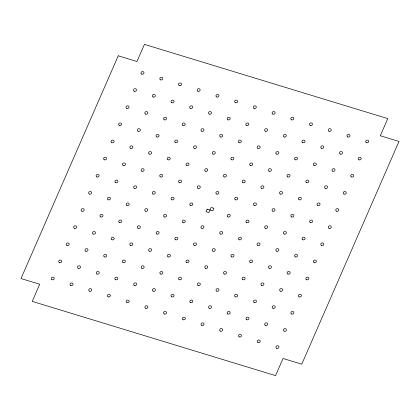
<?xml version="1.0" encoding="UTF-8"?>
<svg xmlns="http://www.w3.org/2000/svg" width="420" height="420" viewBox="0 0 420 420"><rect width="100%" height="100%" fill="white"/><g stroke="black" fill="none" stroke-linecap="round" stroke-linejoin="round"><path stroke-width="0.63" d="M118.246 55.802L21 278.544L39.716 284.256L32.235 301.392L275.557 375.622L283.038 358.486L301.754 364.198L399 141.456L380.284 135.744L387.765 118.608L144.443 44.378L136.962 61.514L118.246 55.802M207.191 209.144L206.073 211.712L208.877 212.572L211.124 207.428L213.927 208.289L212.809 210.856L207.191 209.144M261.649 188.37A1.522 1.344 -14 0 0 263.907 187.063A1.522 1.344 -14 0 0 261.628 186.029A1.522 1.344 -14 0 0 261.649 188.37M254.168 205.501A1.522 1.344 -14 0 0 256.426 204.194A1.522 1.344 -14 0 0 254.147 203.159A1.522 1.344 -14 0 0 254.168 205.501M246.692 222.637A1.522 1.344 -14 0 0 248.945 221.329A1.522 1.344 -14 0 0 246.666 220.295A1.522 1.344 -14 0 0 246.692 222.637M235.452 199.794A1.522 1.344 -14 0 0 237.709 198.487A1.522 1.344 -14 0 0 235.431 197.453A1.522 1.344 -14 0 0 235.452 199.794M242.933 182.658A1.522 1.344 -14 0 0 245.191 181.351A1.522 1.344 -14 0 0 242.912 180.316A1.522 1.344 -14 0 0 242.933 182.658M250.415 165.522A1.522 1.344 -14 0 0 252.672 164.215A1.522 1.344 -14 0 0 250.388 163.186A1.522 1.344 -14 0 0 250.415 165.522M216.641 194.056A1.522 1.344 -14 0 0 218.899 192.743A1.522 1.344 -14 0 0 216.62 191.714A1.522 1.344 -14 0 0 216.641 194.056M224.123 176.92A1.522 1.344 -14 0 0 226.38 175.613A1.522 1.344 -14 0 0 224.102 174.578A1.522 1.344 -14 0 0 224.123 176.92M231.604 159.784A1.522 1.344 -14 0 0 233.861 158.477A1.522 1.344 -14 0 0 231.578 157.442A1.522 1.344 -14 0 0 231.604 159.784M269.131 171.234A1.522 1.344 -14 0 0 271.388 169.927A1.522 1.344 -14 0 0 269.11 168.893A1.522 1.344 -14 0 0 269.131 171.234M310.322 222.632A1.522 1.344 -14 0 0 312.575 221.324A1.522 1.344 -14 0 0 310.296 220.29A1.522 1.344 -14 0 0 310.322 222.632M291.606 216.925A1.522 1.344 -14 0 0 293.858 215.618A1.522 1.344 -14 0 0 291.58 214.583A1.522 1.344 -14 0 0 291.606 216.925M272.795 211.186A1.522 1.344 -14 0 0 275.048 209.874A1.522 1.344 -14 0 0 272.769 208.845A1.522 1.344 -14 0 0 272.795 211.186M317.804 205.501A1.522 1.344 -14 0 0 320.056 204.194A1.522 1.344 -14 0 0 317.777 203.159A1.522 1.344 -14 0 0 317.804 205.501M299.087 199.789A1.522 1.344 -14 0 0 301.34 198.482A1.522 1.344 -14 0 0 299.061 197.447A1.522 1.344 -14 0 0 299.087 199.789M280.276 194.05A1.522 1.344 -14 0 0 282.529 192.743A1.522 1.344 -14 0 0 280.25 191.709A1.522 1.344 -14 0 0 280.276 194.05M325.28 188.365A1.522 1.344 -14 0 0 327.537 187.058A1.522 1.344 -14 0 0 325.258 186.023A1.522 1.344 -14 0 0 325.28 188.365M306.563 182.653A1.522 1.344 -14 0 0 308.821 181.346A1.522 1.344 -14 0 0 306.542 180.311A1.522 1.344 -14 0 0 306.563 182.653M287.752 176.915A1.522 1.344 -14 0 0 290.01 175.607A1.522 1.344 -14 0 0 287.731 174.573A1.522 1.344 -14 0 0 287.752 176.915M198.02 188.37A1.522 1.344 -14 0 0 200.277 187.063A1.522 1.344 -14 0 0 197.993 186.029A1.522 1.344 -14 0 0 198.02 188.37M179.303 182.663A1.522 1.344 -14 0 0 181.561 181.356A1.522 1.344 -14 0 0 179.277 180.322A1.522 1.344 -14 0 0 179.303 182.663M160.493 176.925A1.522 1.344 -14 0 0 162.75 175.618A1.522 1.344 -14 0 0 160.466 174.584A1.522 1.344 -14 0 0 160.493 176.925M205.501 171.239A1.522 1.344 -14 0 0 207.758 169.932A1.522 1.344 -14 0 0 205.475 168.898A1.522 1.344 -14 0 0 205.501 171.239M186.784 165.527A1.522 1.344 -14 0 0 189.037 164.22A1.522 1.344 -14 0 0 186.758 163.186A1.522 1.344 -14 0 0 186.784 165.527M167.974 159.789A1.522 1.344 -14 0 0 170.226 158.482A1.522 1.344 -14 0 0 167.947 157.447A1.522 1.344 -14 0 0 167.974 159.789M212.982 154.103A1.522 1.344 -14 0 0 215.234 152.796A1.522 1.344 -14 0 0 212.956 151.762A1.522 1.344 -14 0 0 212.982 154.103M194.266 148.391A1.522 1.344 -14 0 0 196.518 147.084A1.522 1.344 -14 0 0 194.24 146.055A1.522 1.344 -14 0 0 194.266 148.391M175.455 142.653A1.522 1.344 -14 0 0 177.707 141.346A1.522 1.344 -14 0 0 175.429 140.311A1.522 1.344 -14 0 0 175.455 142.653M280.397 291.17A1.522 1.344 -14 0 0 282.655 289.863A1.522 1.344 -14 0 0 280.376 288.829A1.522 1.344 -14 0 0 280.397 291.17M261.681 285.458A1.522 1.344 -14 0 0 263.939 284.151A1.522 1.344 -14 0 0 261.66 283.117A1.522 1.344 -14 0 0 261.681 285.458M242.87 279.72A1.522 1.344 -14 0 0 245.128 278.413A1.522 1.344 -14 0 0 242.849 277.379A1.522 1.344 -14 0 0 242.87 279.72M224.249 274.04A1.522 1.344 -14 0 0 226.506 272.732A1.522 1.344 -14 0 0 224.222 271.698A1.522 1.344 -14 0 0 224.249 274.04M205.532 268.328A1.522 1.344 -14 0 0 207.79 267.02A1.522 1.344 -14 0 0 205.506 265.986A1.522 1.344 -14 0 0 205.532 268.328M186.722 262.589A1.522 1.344 -14 0 0 188.979 261.282A1.522 1.344 -14 0 0 186.695 260.248A1.522 1.344 -14 0 0 186.722 262.589M168.1 256.909A1.522 1.344 -14 0 0 170.352 255.602A1.522 1.344 -14 0 0 168.073 254.567A1.522 1.344 -14 0 0 168.1 256.909M149.378 251.197A1.522 1.344 -14 0 0 151.636 249.89A1.522 1.344 -14 0 0 149.357 248.855A1.522 1.344 -14 0 0 149.378 251.197M130.573 245.459A1.522 1.344 -14 0 0 132.825 244.151A1.522 1.344 -14 0 0 130.547 243.117A1.522 1.344 -14 0 0 130.573 245.459M287.879 274.034A1.522 1.344 -14 0 0 290.136 272.727A1.522 1.344 -14 0 0 287.858 271.693A1.522 1.344 -14 0 0 287.879 274.034M269.162 268.328A1.522 1.344 -14 0 0 271.42 267.015A1.522 1.344 -14 0 0 269.141 265.986A1.522 1.344 -14 0 0 269.162 268.328M250.352 262.584A1.522 1.344 -14 0 0 252.609 261.277A1.522 1.344 -14 0 0 250.331 260.248A1.522 1.344 -14 0 0 250.352 262.584M231.73 256.904A1.522 1.344 -14 0 0 233.987 255.596A1.522 1.344 -14 0 0 231.703 254.562A1.522 1.344 -14 0 0 231.73 256.904M213.014 251.197A1.522 1.344 -14 0 0 215.266 249.884A1.522 1.344 -14 0 0 212.987 248.855A1.522 1.344 -14 0 0 213.014 251.197M194.203 245.453A1.522 1.344 -14 0 0 196.455 244.146A1.522 1.344 -14 0 0 194.177 243.117A1.522 1.344 -14 0 0 194.203 245.453M175.576 239.773A1.522 1.344 -14 0 0 177.833 238.466A1.522 1.344 -14 0 0 175.555 237.431A1.522 1.344 -14 0 0 175.576 239.773M156.859 234.066A1.522 1.344 -14 0 0 159.117 232.759A1.522 1.344 -14 0 0 156.839 231.725A1.522 1.344 -14 0 0 156.859 234.066M138.049 228.328A1.522 1.344 -14 0 0 140.306 227.015A1.522 1.344 -14 0 0 138.028 225.986A1.522 1.344 -14 0 0 138.049 228.328M295.36 256.904A1.522 1.344 -14 0 0 297.617 255.591A1.522 1.344 -14 0 0 295.339 254.562A1.522 1.344 -14 0 0 295.36 256.904M276.644 251.191A1.522 1.344 -14 0 0 278.901 249.884A1.522 1.344 -14 0 0 276.617 248.85A1.522 1.344 -14 0 0 276.644 251.191M257.833 245.453A1.522 1.344 -14 0 0 260.09 244.146A1.522 1.344 -14 0 0 257.807 243.112A1.522 1.344 -14 0 0 257.833 245.453M239.211 239.773A1.522 1.344 -14 0 0 241.463 238.466A1.522 1.344 -14 0 0 239.185 237.431A1.522 1.344 -14 0 0 239.211 239.773M220.495 234.061A1.522 1.344 -14 0 0 222.747 232.754A1.522 1.344 -14 0 0 220.469 231.719A1.522 1.344 -14 0 0 220.495 234.061M201.684 228.322A1.522 1.344 -14 0 0 203.936 227.015A1.522 1.344 -14 0 0 201.658 225.981A1.522 1.344 -14 0 0 201.684 228.322M183.057 222.642A1.522 1.344 -14 0 0 185.315 221.335A1.522 1.344 -14 0 0 183.036 220.3A1.522 1.344 -14 0 0 183.057 222.642M164.341 216.93A1.522 1.344 -14 0 0 166.598 215.623A1.522 1.344 -14 0 0 164.32 214.589A1.522 1.344 -14 0 0 164.341 216.93M145.53 211.192A1.522 1.344 -14 0 0 147.787 209.885A1.522 1.344 -14 0 0 145.509 208.85A1.522 1.344 -14 0 0 145.53 211.192M111.946 239.778A1.522 1.344 -14 0 0 114.203 238.471A1.522 1.344 -14 0 0 111.925 237.436A1.522 1.344 -14 0 0 111.946 239.778M93.23 234.066A1.522 1.344 -14 0 0 95.487 232.759A1.522 1.344 -14 0 0 93.209 231.725A1.522 1.344 -14 0 0 93.23 234.066M74.419 228.328A1.522 1.344 -14 0 0 76.676 227.021A1.522 1.344 -14 0 0 74.398 225.986A1.522 1.344 -14 0 0 74.419 228.328M119.427 222.642A1.522 1.344 -14 0 0 121.684 221.335A1.522 1.344 -14 0 0 119.406 220.3A1.522 1.344 -14 0 0 119.427 222.642M100.711 216.935A1.522 1.344 -14 0 0 102.968 215.628A1.522 1.344 -14 0 0 100.684 214.594A1.522 1.344 -14 0 0 100.711 216.935M81.9 211.197A1.522 1.344 -14 0 0 84.158 209.89A1.522 1.344 -14 0 0 81.874 208.856A1.522 1.344 -14 0 0 81.9 211.197M126.908 205.511A1.522 1.344 -14 0 0 129.166 204.204A1.522 1.344 -14 0 0 126.882 203.17A1.522 1.344 -14 0 0 126.908 205.511M108.192 199.799A1.522 1.344 -14 0 0 110.444 198.492A1.522 1.344 -14 0 0 108.166 197.458A1.522 1.344 -14 0 0 108.192 199.799M89.381 194.061A1.522 1.344 -14 0 0 91.633 192.754A1.522 1.344 -14 0 0 89.355 191.72A1.522 1.344 -14 0 0 89.381 194.061M141.871 171.239A1.522 1.344 -14 0 0 144.123 169.932A1.522 1.344 -14 0 0 141.845 168.903A1.522 1.344 -14 0 0 141.871 171.239M123.149 165.532A1.522 1.344 -14 0 0 125.407 164.225A1.522 1.344 -14 0 0 123.128 163.191A1.522 1.344 -14 0 0 123.149 165.532M104.344 159.794A1.522 1.344 -14 0 0 106.596 158.487A1.522 1.344 -14 0 0 104.317 157.453A1.522 1.344 -14 0 0 104.344 159.794M149.347 154.109A1.522 1.344 -14 0 0 151.604 152.801A1.522 1.344 -14 0 0 149.326 151.767A1.522 1.344 -14 0 0 149.347 154.109M130.631 148.397A1.522 1.344 -14 0 0 132.888 147.089A1.522 1.344 -14 0 0 130.609 146.055A1.522 1.344 -14 0 0 130.631 148.397M111.82 142.658A1.522 1.344 -14 0 0 114.077 141.351A1.522 1.344 -14 0 0 111.799 140.317A1.522 1.344 -14 0 0 111.82 142.658M156.828 136.972A1.522 1.344 -14 0 0 159.085 135.665A1.522 1.344 -14 0 0 156.807 134.631A1.522 1.344 -14 0 0 156.828 136.972M138.112 131.261A1.522 1.344 -14 0 0 140.369 129.953A1.522 1.344 -14 0 0 138.091 128.924A1.522 1.344 -14 0 0 138.112 131.261M119.301 125.522A1.522 1.344 -14 0 0 121.558 124.215A1.522 1.344 -14 0 0 119.28 123.186A1.522 1.344 -14 0 0 119.301 125.522M190.538 205.506A1.522 1.344 -14 0 0 192.796 204.199A1.522 1.344 -14 0 0 190.517 203.165A1.522 1.344 -14 0 0 190.538 205.506M171.822 199.794A1.522 1.344 -14 0 0 174.079 198.487A1.522 1.344 -14 0 0 171.801 197.453A1.522 1.344 -14 0 0 171.822 199.794M153.011 194.056A1.522 1.344 -14 0 0 155.269 192.749A1.522 1.344 -14 0 0 152.99 191.714A1.522 1.344 -14 0 0 153.011 194.056M134.389 188.375A1.522 1.344 -14 0 0 136.642 187.068A1.522 1.344 -14 0 0 134.363 186.034A1.522 1.344 -14 0 0 134.389 188.375M115.673 182.663A1.522 1.344 -14 0 0 117.926 181.356A1.522 1.344 -14 0 0 115.647 180.327A1.522 1.344 -14 0 0 115.673 182.663M96.862 176.925A1.522 1.344 -14 0 0 99.115 175.618A1.522 1.344 -14 0 0 96.836 174.584A1.522 1.344 -14 0 0 96.862 176.925M227.971 216.925A1.522 1.344 -14 0 0 230.228 215.618A1.522 1.344 -14 0 0 227.95 214.583A1.522 1.344 -14 0 0 227.971 216.925M284.125 234.055A1.522 1.344 -14 0 0 286.377 232.748A1.522 1.344 -14 0 0 284.099 231.714A1.522 1.344 -14 0 0 284.125 234.055M265.409 228.349A1.522 1.344 -14 0 0 267.661 227.041A1.522 1.344 -14 0 0 265.382 226.007A1.522 1.344 -14 0 0 265.409 228.349M302.841 239.768A1.522 1.344 -14 0 0 305.099 238.46A1.522 1.344 -14 0 0 302.815 237.426A1.522 1.344 -14 0 0 302.841 239.768M257.959 342.573A1.522 1.344 -14 0 0 260.211 341.266A1.522 1.344 -14 0 0 257.933 340.231A1.522 1.344 -14 0 0 257.959 342.573M239.243 336.861A1.522 1.344 -14 0 0 241.495 335.554A1.522 1.344 -14 0 0 239.216 334.519A1.522 1.344 -14 0 0 239.243 336.861M220.432 331.123A1.522 1.344 -14 0 0 222.684 329.816A1.522 1.344 -14 0 0 220.406 328.781A1.522 1.344 -14 0 0 220.432 331.123M201.805 325.442A1.522 1.344 -14 0 0 204.062 324.135A1.522 1.344 -14 0 0 201.784 323.101A1.522 1.344 -14 0 0 201.805 325.442M183.089 319.73A1.522 1.344 -14 0 0 185.346 318.423A1.522 1.344 -14 0 0 183.067 317.389A1.522 1.344 -14 0 0 183.089 319.73M164.278 313.992A1.522 1.344 -14 0 0 166.535 312.685A1.522 1.344 -14 0 0 164.257 311.651A1.522 1.344 -14 0 0 164.278 313.992M145.656 308.312A1.522 1.344 -14 0 0 147.913 307.004A1.522 1.344 -14 0 0 145.635 305.97A1.522 1.344 -14 0 0 145.656 308.312M126.94 302.6A1.522 1.344 -14 0 0 129.197 301.292A1.522 1.344 -14 0 0 126.914 300.258A1.522 1.344 -14 0 0 126.94 302.6M108.129 296.861A1.522 1.344 -14 0 0 110.386 295.554A1.522 1.344 -14 0 0 108.103 294.52A1.522 1.344 -14 0 0 108.129 296.861M89.507 291.181A1.522 1.344 -14 0 0 91.76 289.873A1.522 1.344 -14 0 0 89.481 288.839A1.522 1.344 -14 0 0 89.507 291.181M70.791 285.469A1.522 1.344 -14 0 0 73.043 284.161A1.522 1.344 -14 0 0 70.765 283.127A1.522 1.344 -14 0 0 70.791 285.469M51.98 279.731A1.522 1.344 -14 0 0 54.233 278.423A1.522 1.344 -14 0 0 51.954 277.389A1.522 1.344 -14 0 0 51.98 279.731M265.44 325.437A1.522 1.344 -14 0 0 267.692 324.13A1.522 1.344 -14 0 0 265.414 323.096A1.522 1.344 -14 0 0 265.44 325.437M246.724 319.725A1.522 1.344 -14 0 0 248.976 318.418A1.522 1.344 -14 0 0 246.697 317.389A1.522 1.344 -14 0 0 246.724 319.725M227.913 313.987A1.522 1.344 -14 0 0 230.165 312.68A1.522 1.344 -14 0 0 227.887 311.645A1.522 1.344 -14 0 0 227.913 313.987M209.286 308.306A1.522 1.344 -14 0 0 211.543 306.999A1.522 1.344 -14 0 0 209.265 305.965A1.522 1.344 -14 0 0 209.286 308.306M190.57 302.594A1.522 1.344 -14 0 0 192.827 301.287A1.522 1.344 -14 0 0 190.549 300.258A1.522 1.344 -14 0 0 190.57 302.594M171.759 296.856A1.522 1.344 -14 0 0 174.017 295.549A1.522 1.344 -14 0 0 171.738 294.52A1.522 1.344 -14 0 0 171.759 296.856M153.137 291.175A1.522 1.344 -14 0 0 155.395 289.868A1.522 1.344 -14 0 0 153.111 288.834A1.522 1.344 -14 0 0 153.137 291.175M134.421 285.469A1.522 1.344 -14 0 0 136.673 284.156A1.522 1.344 -14 0 0 134.395 283.127A1.522 1.344 -14 0 0 134.421 285.469M115.61 279.725A1.522 1.344 -14 0 0 117.863 278.418A1.522 1.344 -14 0 0 115.584 277.389A1.522 1.344 -14 0 0 115.61 279.725M96.989 274.045A1.522 1.344 -14 0 0 99.241 272.738A1.522 1.344 -14 0 0 96.962 271.703A1.522 1.344 -14 0 0 96.989 274.045M78.267 268.338A1.522 1.344 -14 0 0 80.525 267.031A1.522 1.344 -14 0 0 78.246 265.997A1.522 1.344 -14 0 0 78.267 268.338M59.456 262.6A1.522 1.344 -14 0 0 61.714 261.287A1.522 1.344 -14 0 0 59.435 260.258A1.522 1.344 -14 0 0 59.456 262.6M272.921 308.301A1.522 1.344 -14 0 0 275.173 306.994A1.522 1.344 -14 0 0 272.895 305.965A1.522 1.344 -14 0 0 272.921 308.301M254.2 302.594A1.522 1.344 -14 0 0 256.457 301.287A1.522 1.344 -14 0 0 254.179 300.253A1.522 1.344 -14 0 0 254.2 302.594M235.389 296.856A1.522 1.344 -14 0 0 237.647 295.549A1.522 1.344 -14 0 0 235.368 294.514A1.522 1.344 -14 0 0 235.389 296.856M216.767 291.175A1.522 1.344 -14 0 0 219.025 289.863A1.522 1.344 -14 0 0 216.746 288.834A1.522 1.344 -14 0 0 216.767 291.175M198.051 285.464A1.522 1.344 -14 0 0 200.309 284.156A1.522 1.344 -14 0 0 198.03 283.122A1.522 1.344 -14 0 0 198.051 285.464M179.24 279.725A1.522 1.344 -14 0 0 181.498 278.418A1.522 1.344 -14 0 0 179.219 277.384A1.522 1.344 -14 0 0 179.24 279.725M160.619 274.045A1.522 1.344 -14 0 0 162.871 272.732A1.522 1.344 -14 0 0 160.592 271.703A1.522 1.344 -14 0 0 160.619 274.045M141.902 268.333A1.522 1.344 -14 0 0 144.154 267.026A1.522 1.344 -14 0 0 141.876 265.991A1.522 1.344 -14 0 0 141.902 268.333M123.092 262.595A1.522 1.344 -14 0 0 125.344 261.287A1.522 1.344 -14 0 0 123.065 260.253A1.522 1.344 -14 0 0 123.092 262.595M104.465 256.914A1.522 1.344 -14 0 0 106.722 255.607A1.522 1.344 -14 0 0 104.444 254.572A1.522 1.344 -14 0 0 104.465 256.914M85.748 251.202A1.522 1.344 -14 0 0 88.006 249.895A1.522 1.344 -14 0 0 85.727 248.861A1.522 1.344 -14 0 0 85.748 251.202M66.938 245.464A1.522 1.344 -14 0 0 69.195 244.157A1.522 1.344 -14 0 0 66.916 243.122A1.522 1.344 -14 0 0 66.938 245.464M276.675 348.28A1.522 1.344 -14 0 0 278.933 346.973A1.522 1.344 -14 0 0 276.649 345.944A1.522 1.344 -14 0 0 276.675 348.28M284.156 331.149A1.522 1.344 -14 0 0 286.409 329.842A1.522 1.344 -14 0 0 284.13 328.808A1.522 1.344 -14 0 0 284.156 331.149M291.637 314.013A1.522 1.344 -14 0 0 293.89 312.706A1.522 1.344 -14 0 0 291.611 311.671A1.522 1.344 -14 0 0 291.637 314.013M299.119 296.877A1.522 1.344 -14 0 0 301.371 295.57A1.522 1.344 -14 0 0 299.093 294.541A1.522 1.344 -14 0 0 299.119 296.877M306.595 279.746A1.522 1.344 -14 0 0 308.852 278.439A1.522 1.344 -14 0 0 306.574 277.405A1.522 1.344 -14 0 0 306.595 279.746M314.076 262.61A1.522 1.344 -14 0 0 316.334 261.303A1.522 1.344 -14 0 0 314.055 260.269A1.522 1.344 -14 0 0 314.076 262.61M321.557 245.48A1.522 1.344 -14 0 0 323.815 244.167A1.522 1.344 -14 0 0 321.536 243.138A1.522 1.344 -14 0 0 321.557 245.48M329.038 228.344A1.522 1.344 -14 0 0 331.296 227.036A1.522 1.344 -14 0 0 329.012 226.002A1.522 1.344 -14 0 0 329.038 228.344M336.52 211.208A1.522 1.344 -14 0 0 338.772 209.9A1.522 1.344 -14 0 0 336.494 208.866A1.522 1.344 -14 0 0 336.52 211.208M344.001 194.077A1.522 1.344 -14 0 0 346.253 192.77A1.522 1.344 -14 0 0 343.975 191.735A1.522 1.344 -14 0 0 344.001 194.077M351.477 176.941A1.522 1.344 -14 0 0 353.735 175.634A1.522 1.344 -14 0 0 351.456 174.599A1.522 1.344 -14 0 0 351.477 176.941M332.761 171.229A1.522 1.344 -14 0 0 335.018 169.922A1.522 1.344 -14 0 0 332.74 168.887A1.522 1.344 -14 0 0 332.761 171.229M314.044 165.522A1.522 1.344 -14 0 0 316.302 164.215A1.522 1.344 -14 0 0 314.024 163.18A1.522 1.344 -14 0 0 314.044 165.522M295.234 159.784A1.522 1.344 -14 0 0 297.491 158.477A1.522 1.344 -14 0 0 295.213 157.442A1.522 1.344 -14 0 0 295.234 159.784M276.612 154.098A1.522 1.344 -14 0 0 278.869 152.791A1.522 1.344 -14 0 0 276.586 151.762A1.522 1.344 -14 0 0 276.612 154.098M257.896 148.391A1.522 1.344 -14 0 0 260.148 147.084A1.522 1.344 -14 0 0 257.87 146.05A1.522 1.344 -14 0 0 257.896 148.391M239.085 142.653A1.522 1.344 -14 0 0 241.343 141.346A1.522 1.344 -14 0 0 239.059 140.311A1.522 1.344 -14 0 0 239.085 142.653M220.463 136.967A1.522 1.344 -14 0 0 222.716 135.66A1.522 1.344 -14 0 0 220.437 134.631A1.522 1.344 -14 0 0 220.463 136.967M201.742 131.261A1.522 1.344 -14 0 0 203.999 129.953A1.522 1.344 -14 0 0 201.721 128.919A1.522 1.344 -14 0 0 201.742 131.261M182.931 125.522A1.522 1.344 -14 0 0 185.189 124.215A1.522 1.344 -14 0 0 182.91 123.181A1.522 1.344 -14 0 0 182.931 125.522M164.309 119.837A1.522 1.344 -14 0 0 166.567 118.529A1.522 1.344 -14 0 0 164.288 117.5A1.522 1.344 -14 0 0 164.309 119.837M145.593 114.13A1.522 1.344 -14 0 0 147.851 112.823A1.522 1.344 -14 0 0 145.572 111.788A1.522 1.344 -14 0 0 145.593 114.13M126.782 108.392A1.522 1.344 -14 0 0 129.04 107.084A1.522 1.344 -14 0 0 126.761 106.05A1.522 1.344 -14 0 0 126.782 108.392M358.958 159.805A1.522 1.344 -14 0 0 361.216 158.498A1.522 1.344 -14 0 0 358.937 157.463A1.522 1.344 -14 0 0 358.958 159.805M340.242 154.098A1.522 1.344 -14 0 0 342.5 152.791A1.522 1.344 -14 0 0 340.221 151.757A1.522 1.344 -14 0 0 340.242 154.098M321.526 148.386A1.522 1.344 -14 0 0 323.783 147.079A1.522 1.344 -14 0 0 321.505 146.044A1.522 1.344 -14 0 0 321.526 148.386M302.715 142.648A1.522 1.344 -14 0 0 304.973 141.341A1.522 1.344 -14 0 0 302.694 140.306A1.522 1.344 -14 0 0 302.715 142.648M284.093 136.967A1.522 1.344 -14 0 0 286.346 135.66A1.522 1.344 -14 0 0 284.067 134.626A1.522 1.344 -14 0 0 284.093 136.967M265.377 131.255A1.522 1.344 -14 0 0 267.629 129.948A1.522 1.344 -14 0 0 265.351 128.914A1.522 1.344 -14 0 0 265.377 131.255M246.566 125.517A1.522 1.344 -14 0 0 248.819 124.21A1.522 1.344 -14 0 0 246.54 123.176A1.522 1.344 -14 0 0 246.566 125.517M227.939 119.837A1.522 1.344 -14 0 0 230.197 118.529A1.522 1.344 -14 0 0 227.918 117.495A1.522 1.344 -14 0 0 227.939 119.837M209.223 114.124A1.522 1.344 -14 0 0 211.481 112.817A1.522 1.344 -14 0 0 209.202 111.783A1.522 1.344 -14 0 0 209.223 114.124M190.412 108.386A1.522 1.344 -14 0 0 192.67 107.079A1.522 1.344 -14 0 0 190.391 106.045A1.522 1.344 -14 0 0 190.412 108.386M171.791 102.706A1.522 1.344 -14 0 0 174.048 101.398A1.522 1.344 -14 0 0 171.764 100.364A1.522 1.344 -14 0 0 171.791 102.706M153.074 96.994A1.522 1.344 -14 0 0 155.332 95.686A1.522 1.344 -14 0 0 153.048 94.652A1.522 1.344 -14 0 0 153.074 96.994M134.264 91.255A1.522 1.344 -14 0 0 136.521 89.948A1.522 1.344 -14 0 0 134.237 88.914A1.522 1.344 -14 0 0 134.264 91.255M366.44 142.674A1.522 1.344 -14 0 0 368.697 141.367A1.522 1.344 -14 0 0 366.419 140.333A1.522 1.344 -14 0 0 366.44 142.674M347.723 136.962A1.522 1.344 -14 0 0 349.981 135.655A1.522 1.344 -14 0 0 347.702 134.621A1.522 1.344 -14 0 0 347.723 136.962M329.007 131.25A1.522 1.344 -14 0 0 331.264 129.943A1.522 1.344 -14 0 0 328.981 128.914A1.522 1.344 -14 0 0 329.007 131.25M310.196 125.512A1.522 1.344 -14 0 0 312.454 124.205A1.522 1.344 -14 0 0 310.17 123.17A1.522 1.344 -14 0 0 310.196 125.512M291.575 119.831A1.522 1.344 -14 0 0 293.827 118.524A1.522 1.344 -14 0 0 291.548 117.49A1.522 1.344 -14 0 0 291.575 119.831M272.858 114.119A1.522 1.344 -14 0 0 275.111 112.812A1.522 1.344 -14 0 0 272.832 111.783A1.522 1.344 -14 0 0 272.858 114.119M254.047 108.381A1.522 1.344 -14 0 0 256.3 107.074A1.522 1.344 -14 0 0 254.021 106.045A1.522 1.344 -14 0 0 254.047 108.381M235.421 102.701A1.522 1.344 -14 0 0 237.678 101.393A1.522 1.344 -14 0 0 235.4 100.359A1.522 1.344 -14 0 0 235.421 102.701M216.704 96.994A1.522 1.344 -14 0 0 218.962 95.681A1.522 1.344 -14 0 0 216.683 94.652A1.522 1.344 -14 0 0 216.704 96.994M197.894 91.25A1.522 1.344 -14 0 0 200.151 89.943A1.522 1.344 -14 0 0 197.873 88.914A1.522 1.344 -14 0 0 197.894 91.25M179.272 85.57A1.522 1.344 -14 0 0 181.529 84.263A1.522 1.344 -14 0 0 179.246 83.228A1.522 1.344 -14 0 0 179.272 85.57M160.555 79.863A1.522 1.344 -14 0 0 162.808 78.55A1.522 1.344 -14 0 0 160.529 77.522A1.522 1.344 -14 0 0 160.555 79.863M141.745 74.12A1.522 1.344 -14 0 0 143.997 72.812A1.522 1.344 -14 0 0 141.719 71.783A1.522 1.344 -14 0 0 141.745 74.12"/></g></svg>
